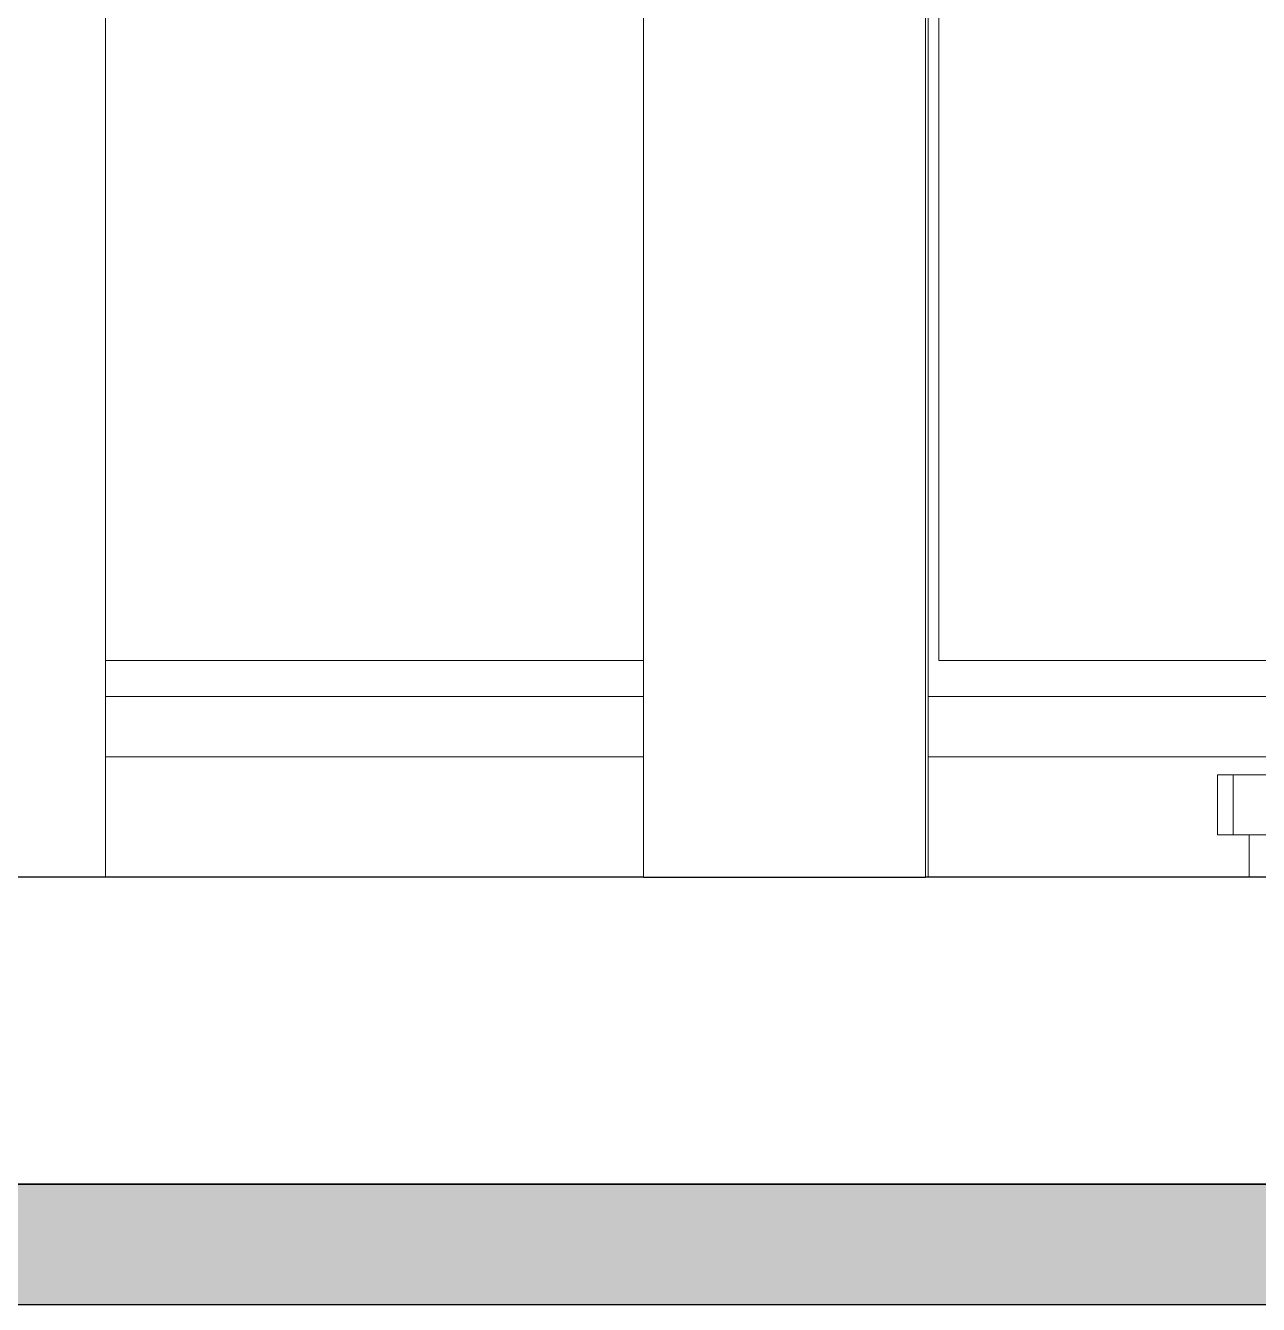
# Model space of a CAD drawing. Header units: metres. Extents: x 294 to 1101, y -498 to -355.
# Drawn here: x 620.889 to 622.938, y -488.368 to -486.243 of the extents above; entities that cross this region are included whole.
import ezdxf

# ---------------------------------------------------------------- set-up
doc = ezdxf.new("R2010")
doc.units = ezdxf.units.M
doc.layers.add('19-JARDINERIA', color=80, linetype='Continuous', lineweight=0)
doc.layers.add('wall', color=7, linetype='Continuous', lineweight=25)
doc.layers.add('SectionCutEdges', color=7, linetype='Continuous')

msp = doc.modelspace()

# ---------------------------------------------------------------- hatches: boundary and pattern name
at = {"layer": 'wall'}
h = msp.add_hatch(color=256, dxfattribs=at)
h.dxf.hatch_style = 1
h.paths.add_polyline_path([(634.8314, -488.1676), (633.846, -488.1676), (632.546, -488.1676), (631.346, -488.1676), (631.146, -488.1676), (626.9196, -488.1676), (620.6892, -488.1676), (616.2644, -488.1676), (615.0644, -488.1676), (613.9771, -488.1676), (613.7644, -488.1676), (611.8544, -488.1676), (611.8544, -488.3676), (634.8314, -488.3676)])

# ---------------------------------------------------------------- linework, layer by layer
for p, q in [((621.5209, -487.6576), (621.0221, -487.6576)), ((621.1445, -487.6576), (621.0221, -487.6576)), ((621.3164, -487.6576), (621.1445, -487.6576)), ((621.193, -487.6576), (621.1893, -487.6576)), ((621.1914, -487.6576), (621.1903, -487.6576)), ((621.2514, -487.6576), (621.1914, -487.6576)), ((621.2071, -487.6576), (621.193, -487.6576)), ((621.2124, -487.6576), (621.2071, -487.6576)), ((621.2124, -487.6576), (621.2116, -487.6576)), ((621.2719, -487.6576), (621.2124, -487.6576)), ((621.2313, -487.6576), (621.2124, -487.6576)), ((621.2655, -487.6576), (621.2313, -487.6576)), ((621.2363, -487.6576), (621.2358, -487.6576)), ((621.2952, -487.6576), (621.2363, -487.6576)), ((621.253, -487.6576), (621.2493, -487.6576)), ((621.2813, -487.6576), (621.2514, -487.6576)), ((621.2666, -487.6576), (621.253, -487.6576)), ((621.2999, -487.6576), (621.2655, -487.6576)), ((621.2719, -487.6576), (621.2666, -487.6576)), ((621.3016, -487.6576), (621.2719, -487.6576)), ((621.2903, -487.6576), (621.2719, -487.6576)), ((621.2829, -487.6576), (621.2793, -487.6576)), ((621.7989, -487.6576), (621.2813, -487.6576)), ((621.2964, -487.6576), (621.2829, -487.6576)), ((621.3238, -487.6576), (621.2903, -487.6576)), ((621.3247, -487.6576), (621.2952, -487.6576)), ((621.3016, -487.6576), (621.2964, -487.6576)), ((621.2999, -487.6576), (621.2991, -487.6576)), ((621.3574, -487.6576), (621.2999, -487.6576)), ((621.3098, -487.6576), (621.2999, -487.6576)), ((621.8151, -487.6576), (621.3016, -487.6576)), ((621.3198, -487.6576), (621.3016, -487.6576)), ((621.3638, -487.6576), (621.3098, -487.6576)), ((621.4302, -487.6576), (621.3164, -487.6576)), ((621.3529, -487.6576), (621.3198, -487.6576)), ((621.3574, -487.6576), (621.3238, -487.6576)), ((621.8334, -487.6576), (621.3247, -487.6576)), ((621.3481, -487.6576), (621.3469, -487.6576)), ((621.4045, -487.6576), (621.3481, -487.6576)), ((621.3861, -487.6576), (621.3529, -487.6576)), ((621.3861, -487.6576), (621.3574, -487.6576)), ((621.367, -487.6576), (621.3574, -487.6576)), ((621.4273, -487.6576), (621.3638, -487.6576)), ((621.4198, -487.6576), (621.367, -487.6576)), ((621.8822, -487.6576), (621.3861, -487.6576)), ((621.3956, -487.6576), (621.3861, -487.6576)), ((621.4478, -487.6576), (621.3956, -487.6576)), ((621.4327, -487.6576), (621.4045, -487.6576)), ((621.4154, -487.6576), (621.4153, -487.6576)), ((621.4157, -487.6576), (621.4154, -487.6576)), ((621.4162, -487.6576), (621.4157, -487.6576)), ((621.417, -487.6576), (621.4162, -487.6576)), ((621.4179, -487.6576), (621.417, -487.6576)), ((621.419, -487.6576), (621.4179, -487.6576)), ((621.4203, -487.6576), (621.419, -487.6576)), ((621.4819, -487.6576), (621.4198, -487.6576)), ((621.4218, -487.6576), (621.4203, -487.6576)), ((621.4235, -487.6576), (621.4218, -487.6576)), ((621.4254, -487.6576), (621.4235, -487.6576)), ((621.4274, -487.6576), (621.4254, -487.6576)), ((621.4516, -487.6576), (621.4273, -487.6576)), ((621.4296, -487.6576), (621.4274, -487.6576)), ((621.4302, -487.6576), (621.4291, -487.6576)), ((621.432, -487.6576), (621.4296, -487.6576)), ((621.4983, -487.6576), (621.4302, -487.6576)), ((621.9158, -487.6576), (621.4302, -487.6576)), ((621.4344, -487.6576), (621.432, -487.6576)), ((621.9158, -487.6576), (621.4327, -487.6576)), ((621.4371, -487.6576), (621.4344, -487.6576)), ((621.4398, -487.6576), (621.4371, -487.6576)), ((621.4427, -487.6576), (621.4398, -487.6576)), ((621.4456, -487.6576), (621.4427, -487.6576)), ((621.4487, -487.6576), (621.4456, -487.6576)), ((621.5091, -487.6576), (621.4478, -487.6576)), ((621.4518, -487.6576), (621.4487, -487.6576)), ((621.4516, -487.6576), (621.4506, -487.6576)), ((621.5056, -487.6576), (621.4516, -487.6576)), ((621.5002, -487.6576), (621.4516, -487.6576)), ((621.455, -487.6576), (621.4518, -487.6576)), ((621.4582, -487.6576), (621.455, -487.6576)), ((621.4615, -487.6576), (621.4582, -487.6576)), ((621.4648, -487.6576), (621.4615, -487.6576)), ((621.4681, -487.6576), (621.4648, -487.6576)), ((621.5056, -487.6576), (621.4819, -487.6576)), ((621.6893, -487.6576), (621.4983, -487.6576)), ((621.5821, -487.6576), (621.5002, -487.6576)), ((621.5326, -487.6576), (621.5056, -487.6576)), ((621.5531, -487.6576), (621.5056, -487.6576)), ((621.5326, -487.6576), (621.5091, -487.6576)), ((621.5733, -487.6576), (621.5209, -487.6576)), ((621.9158, -487.6576), (621.5326, -487.6576)), ((621.5795, -487.6576), (621.5326, -487.6576)), ((621.6331, -487.6576), (621.5531, -487.6576)), ((621.5995, -487.6576), (621.5733, -487.6576)), ((621.6586, -487.6576), (621.5795, -487.6576)), ((621.6627, -487.6576), (621.5821, -487.6576)), ((621.9158, -487.6576), (621.5995, -487.6576)), ((621.7118, -487.6576), (621.6331, -487.6576)), ((621.7364, -487.6576), (621.6586, -487.6576)), ((621.6627, -487.6576), (621.6623, -487.6576)), ((621.7118, -487.6576), (621.6627, -487.6576)), ((621.6728, -487.6576), (621.6627, -487.6576)), ((621.7718, -487.6576), (621.6728, -487.6576)), ((621.8888, -487.6576), (621.6893, -487.6576)), ((621.7364, -487.6576), (621.7118, -487.6576)), ((621.7217, -487.6576), (621.7118, -487.6576)), ((621.8184, -487.6576), (621.7217, -487.6576)), ((621.9158, -487.6576), (621.7364, -487.6576)), ((621.7461, -487.6576), (621.7364, -487.6576)), ((621.8417, -487.6576), (621.7461, -487.6576)), ((621.8787, -487.6576), (621.7718, -487.6576)), ((621.7924, -487.6576), (621.7922, -487.6576)), ((621.7924, -487.6576), (621.7922, -487.6576)), ((621.7928, -487.6576), (621.7924, -487.6576)), ((621.7928, -487.6576), (621.7924, -487.6576)), ((621.7934, -487.6576), (621.7928, -487.6576)), ((621.7934, -487.6576), (621.7928, -487.6576)), ((621.7942, -487.6576), (621.7934, -487.6576)), ((621.7942, -487.6576), (621.7934, -487.6576)), ((621.7953, -487.6576), (621.7942, -487.6576)), ((621.7953, -487.6576), (621.7942, -487.6576)), ((621.7965, -487.6576), (621.7953, -487.6576)), ((621.7965, -487.6576), (621.7953, -487.6576)), ((621.7979, -487.6576), (621.7965, -487.6576)), ((621.7979, -487.6576), (621.7965, -487.6576)), ((621.8002, -487.6576), (621.7973, -487.6576)), ((621.7995, -487.6576), (621.7979, -487.6576)), ((621.7995, -487.6576), (621.7979, -487.6576)), ((621.9158, -487.6576), (621.7989, -487.6576)), ((621.8013, -487.6576), (621.7995, -487.6576)), ((621.8013, -487.6576), (621.7995, -487.6576)), ((621.8109, -487.6576), (621.8002, -487.6576)), ((621.8032, -487.6576), (621.8013, -487.6576)), ((621.8032, -487.6576), (621.8013, -487.6576)), ((621.8053, -487.6576), (621.8032, -487.6576)), ((621.8053, -487.6576), (621.8032, -487.6576)), ((621.8076, -487.6576), (621.8053, -487.6576)), ((621.8076, -487.6576), (621.8053, -487.6576)), ((621.8138, -487.6576), (621.8076, -487.6576)), ((621.8138, -487.6576), (621.8076, -487.6576)), ((621.8151, -487.6576), (621.8109, -487.6576)), ((621.9158, -487.6576), (621.8151, -487.6576)), ((621.8295, -487.6576), (621.8151, -487.6576)), ((621.9158, -487.6576), (621.8184, -487.6576)), ((621.8558, -487.6576), (621.8295, -487.6576)), ((621.9158, -487.6576), (621.8334, -487.6576)), ((621.9158, -487.6576), (621.8417, -487.6576)), ((621.8822, -487.6576), (621.8558, -487.6576)), ((621.9158, -487.6576), (621.8787, -487.6576)), ((621.8898, -487.6576), (621.8822, -487.6576)), ((621.9158, -487.6576), (621.8822, -487.6576)), ((621.9158, -487.6576), (621.8888, -487.6576)), ((621.9158, -487.6576), (621.8898, -487.6576)), ((622.4324, -487.6576), (622.3889, -487.6576)), ((622.4324, -487.6576), (622.3889, -487.6576)), ((622.5237, -487.6576), (622.3889, -487.6576)), ((622.4295, -487.6576), (622.3889, -487.6576)), ((622.4131, -487.6576), (622.3889, -487.6576)), ((622.5296, -487.6576), (622.3889, -487.6576)), ((622.547, -487.6576), (622.3889, -487.6576)), ((622.4193, -487.6576), (622.3889, -487.6576)), ((622.6606, -487.6576), (622.3889, -487.6576)), ((622.8025, -487.6576), (622.3889, -487.6576)), ((622.4144, -487.6576), (622.3889, -487.6576)), ((623.3356, -487.6576), (622.3889, -487.6576)), ((622.4666, -487.6576), (622.3889, -487.6576)), ((622.4322, -487.6576), (622.3889, -487.6576)), ((622.4922, -487.6576), (622.3889, -487.6576)), ((622.5898, -487.6576), (622.3889, -487.6576)), ((622.4085, -487.6576), (622.3889, -487.6576)), ((622.5845, -487.6576), (622.3889, -487.6576)), ((622.4102, -487.6576), (622.4072, -487.6576)), ((622.4384, -487.6576), (622.4085, -487.6576)), ((622.4188, -487.6576), (622.4102, -487.6576)), ((622.5531, -487.6576), (622.4131, -487.6576)), ((622.5077, -487.6576), (622.4144, -487.6576)), ((622.4193, -487.6576), (622.4188, -487.6576)), ((622.4494, -487.6576), (622.4193, -487.6576)), ((622.4331, -487.6576), (622.4193, -487.6576)), ((622.5678, -487.6576), (622.4295, -487.6576)), ((622.4619, -487.6576), (622.4322, -487.6576)), ((622.4529, -487.6576), (622.4331, -487.6576)), ((622.4415, -487.6576), (622.4373, -487.6576)), ((622.4978, -487.6576), (622.4384, -487.6576)), ((622.4494, -487.6576), (622.4415, -487.6576)), ((622.5084, -487.6576), (622.4494, -487.6576)), ((622.4514, -487.6576), (622.4494, -487.6576)), ((622.4671, -487.6576), (622.4514, -487.6576)), ((622.4666, -487.6576), (622.4529, -487.6576)), ((622.5205, -487.6576), (622.4619, -487.6576)), ((622.4952, -487.6576), (622.4666, -487.6576)), ((622.4783, -487.6576), (622.4666, -487.6576)), ((622.4886, -487.6576), (622.4671, -487.6576)), ((622.509, -487.6576), (622.4783, -487.6576)), ((622.4952, -487.6576), (622.4886, -487.6576)), ((622.5204, -487.6576), (622.4922, -487.6576)), ((622.714, -487.6576), (622.4946, -487.6576)), ((622.714, -487.6576), (622.4946, -487.6576)), ((622.5522, -487.6576), (622.4952, -487.6576)), ((622.5156, -487.6576), (622.4952, -487.6576)), ((622.4979, -487.6576), (622.4973, -487.6576)), ((622.4979, -487.6576), (622.4978, -487.6576)), ((622.4978, -487.6576), (622.4978, -487.6576)), ((622.498, -487.6576), (622.4979, -487.6576)), ((622.4988, -487.6576), (622.4979, -487.6576)), ((622.4988, -487.6576), (622.498, -487.6576)), ((622.5017, -487.6576), (622.4988, -487.6576)), ((622.4991, -487.6576), (622.4988, -487.6576)), ((622.5017, -487.6576), (622.4991, -487.6576)), ((622.5036, -487.6576), (622.5017, -487.6576)), ((622.5051, -487.6576), (622.5017, -487.6576)), ((622.5051, -487.6576), (622.5036, -487.6576)), ((622.5108, -487.6576), (622.5051, -487.6576)), ((622.5061, -487.6576), (622.5051, -487.6576)), ((622.5108, -487.6576), (622.5061, -487.6576)), ((622.5847, -487.6576), (622.5077, -487.6576)), ((622.5451, -487.6576), (622.509, -487.6576)), ((622.5145, -487.6576), (622.5108, -487.6576)), ((622.5166, -487.6576), (622.5108, -487.6576)), ((622.5166, -487.6576), (622.5145, -487.6576)), ((622.5481, -487.6576), (622.5156, -487.6576)), ((622.525, -487.6576), (622.5166, -487.6576)), ((622.5182, -487.6576), (622.5166, -487.6576)), ((622.525, -487.6576), (622.5182, -487.6576)), ((622.5761, -487.6576), (622.5204, -487.6576)), ((622.6721, -487.6576), (622.5237, -487.6576)), ((622.5307, -487.6576), (622.525, -487.6576)), ((622.5333, -487.6576), (622.525, -487.6576)), ((622.7545, -487.6576), (622.5296, -487.6576)), ((622.5333, -487.6576), (622.5307, -487.6576)), ((622.5444, -487.6576), (622.5333, -487.6576)), ((622.5354, -487.6576), (622.5333, -487.6576)), ((622.5444, -487.6576), (622.5354, -487.6576)), ((622.5522, -487.6576), (622.5444, -487.6576)), ((622.555, -487.6576), (622.5444, -487.6576)), ((622.547, -487.6576), (622.5451, -487.6576)), ((622.5745, -487.6576), (622.547, -487.6576)), ((622.5862, -487.6576), (622.547, -487.6576)), ((622.5745, -487.6576), (622.5481, -487.6576)), ((622.555, -487.6576), (622.5522, -487.6576)), ((622.6981, -487.6576), (622.5531, -487.6576)), ((622.5689, -487.6576), (622.555, -487.6576)), ((622.5575, -487.6576), (622.555, -487.6576)), ((622.5689, -487.6576), (622.5575, -487.6576)), ((622.7111, -487.6576), (622.5678, -487.6576)), ((622.5787, -487.6576), (622.5689, -487.6576)), ((622.5818, -487.6576), (622.5689, -487.6576)), ((622.6279, -487.6576), (622.5745, -487.6576)), ((622.5861, -487.6576), (622.5745, -487.6576)), ((622.5818, -487.6576), (622.5787, -487.6576)), ((622.5789, -487.6576), (622.5788, -487.6576)), ((622.579, -487.6576), (622.5789, -487.6576)), ((622.5793, -487.6576), (622.579, -487.6576)), ((622.5797, -487.6576), (622.5793, -487.6576)), ((622.5803, -487.6576), (622.5797, -487.6576)), ((622.5809, -487.6576), (622.5803, -487.6576)), ((622.5816, -487.6576), (622.5809, -487.6576)), ((622.5825, -487.6576), (622.5816, -487.6576)), ((622.5983, -487.6576), (622.5818, -487.6576)), ((622.5845, -487.6576), (622.5818, -487.6576)), ((622.5834, -487.6576), (622.5825, -487.6576)), ((622.5845, -487.6576), (622.5834, -487.6576)), ((622.5856, -487.6576), (622.5845, -487.6576)), ((622.6107, -487.6576), (622.5845, -487.6576)), ((622.5983, -487.6576), (622.5845, -487.6576)), ((622.6061, -487.6576), (622.5847, -487.6576)), ((622.5868, -487.6576), (622.5856, -487.6576)), ((622.6292, -487.6576), (622.5861, -487.6576)), ((622.6323, -487.6576), (622.5862, -487.6576)), ((622.5881, -487.6576), (622.5868, -487.6576)), ((622.5895, -487.6576), (622.5881, -487.6576)), ((622.5898, -487.6576), (622.5895, -487.6576)), ((622.591, -487.6576), (622.5898, -487.6576)), ((622.6061, -487.6576), (622.5898, -487.6576)), ((622.5925, -487.6576), (622.591, -487.6576)), ((622.5941, -487.6576), (622.5925, -487.6576)), ((622.5957, -487.6576), (622.5941, -487.6576)), ((622.5974, -487.6576), (622.5957, -487.6576)), ((622.5991, -487.6576), (622.5974, -487.6576)), ((622.6103, -487.6576), (622.5983, -487.6576)), ((622.6134, -487.6576), (622.5983, -487.6576)), ((622.6008, -487.6576), (622.5991, -487.6576)), ((622.6026, -487.6576), (622.6008, -487.6576)), ((622.6043, -487.6576), (622.6026, -487.6576)), ((622.6061, -487.6576), (622.6043, -487.6576)), ((622.6079, -487.6576), (622.6061, -487.6576)), ((622.6224, -487.6576), (622.6061, -487.6576)), ((622.6097, -487.6576), (622.6079, -487.6576)), ((622.6115, -487.6576), (622.6097, -487.6576)), ((622.6134, -487.6576), (622.6103, -487.6576)), ((622.6631, -487.6576), (622.6107, -487.6576)), ((622.6132, -487.6576), (622.6115, -487.6576)), ((622.6149, -487.6576), (622.6132, -487.6576)), ((622.6327, -487.6576), (622.6134, -487.6576)), ((622.6163, -487.6576), (622.6134, -487.6576)), ((622.6166, -487.6576), (622.6149, -487.6576)), ((622.6327, -487.6576), (622.6163, -487.6576)), ((622.6182, -487.6576), (622.6166, -487.6576)), ((622.6198, -487.6576), (622.6182, -487.6576)), ((622.6213, -487.6576), (622.6198, -487.6576)), ((622.6228, -487.6576), (622.6213, -487.6576)), ((622.9225, -487.6576), (622.6224, -487.6576)), ((622.6241, -487.6576), (622.6228, -487.6576)), ((622.6255, -487.6576), (622.6241, -487.6576)), ((622.6267, -487.6576), (622.6255, -487.6576)), ((622.6278, -487.6576), (622.6267, -487.6576)), ((622.6288, -487.6576), (622.6278, -487.6576)), ((622.6298, -487.6576), (622.6288, -487.6576)), ((622.6773, -487.6576), (622.6292, -487.6576)), ((622.6306, -487.6576), (622.6298, -487.6576)), ((622.6314, -487.6576), (622.6306, -487.6576)), ((622.632, -487.6576), (622.6314, -487.6576)), ((622.6325, -487.6576), (622.632, -487.6576)), ((622.6606, -487.6576), (622.6323, -487.6576)), ((622.6329, -487.6576), (622.6325, -487.6576)), ((622.6468, -487.6576), (622.6327, -487.6576)), ((622.6499, -487.6576), (622.6327, -487.6576)), ((622.6332, -487.6576), (622.6329, -487.6576)), ((622.6334, -487.6576), (622.6332, -487.6576)), ((622.6335, -487.6576), (622.6334, -487.6576)), ((622.6499, -487.6576), (622.6468, -487.6576)), ((622.6719, -487.6576), (622.6499, -487.6576)), ((622.6527, -487.6576), (622.6499, -487.6576)), ((622.6719, -487.6576), (622.6527, -487.6576)), ((622.6849, -487.6576), (622.6606, -487.6576)), ((622.6832, -487.6576), (622.6606, -487.6576)), ((622.668, -487.6576), (622.6676, -487.6576)), ((622.668, -487.6576), (622.6676, -487.6576)), ((622.6688, -487.6576), (622.668, -487.6576)), ((622.6688, -487.6576), (622.668, -487.6576)), ((622.67, -487.6576), (622.6688, -487.6576)), ((622.67, -487.6576), (622.6688, -487.6576)), ((622.6717, -487.6576), (622.67, -487.6576)), ((622.6717, -487.6576), (622.67, -487.6576)), ((622.6736, -487.6576), (622.6717, -487.6576)), ((622.6736, -487.6576), (622.6717, -487.6576)), ((622.688, -487.6576), (622.6719, -487.6576)), ((622.6909, -487.6576), (622.6719, -487.6576)), ((622.8253, -487.6576), (622.6721, -487.6576)), ((622.676, -487.6576), (622.6736, -487.6576)), ((622.676, -487.6576), (622.6736, -487.6576)), ((622.6788, -487.6576), (622.676, -487.6576)), ((622.6788, -487.6576), (622.676, -487.6576)), ((622.6849, -487.6576), (622.6773, -487.6576)), ((622.9225, -487.6576), (622.6782, -487.6576)), ((622.6818, -487.6576), (622.6788, -487.6576)), ((622.6818, -487.6576), (622.6788, -487.6576)), ((622.6853, -487.6576), (622.6818, -487.6576)), ((622.6853, -487.6576), (622.6818, -487.6576)), ((622.7386, -487.6576), (622.6832, -487.6576)), ((622.7338, -487.6576), (622.6849, -487.6576)), ((622.7302, -487.6576), (622.6849, -487.6576)), ((622.689, -487.6576), (622.6853, -487.6576)), ((622.689, -487.6576), (622.6853, -487.6576)), ((622.6909, -487.6576), (622.688, -487.6576)), ((622.6931, -487.6576), (622.689, -487.6576)), ((622.6931, -487.6576), (622.689, -487.6576)), ((622.7157, -487.6576), (622.6909, -487.6576)), ((622.6937, -487.6576), (622.6909, -487.6576)), ((622.7124, -487.6576), (622.6931, -487.6576)), ((622.7124, -487.6576), (622.6931, -487.6576)), ((622.7157, -487.6576), (622.6937, -487.6576)), ((622.8477, -487.6576), (622.6981, -487.6576)), ((622.859, -487.6576), (622.7111, -487.6576)), ((622.7119, -487.6576), (622.7116, -487.6576)), ((622.7116, -487.6576), (622.7116, -487.6576)), ((622.7119, -487.6576), (622.7116, -487.6576)), ((622.7116, -487.6576), (622.7116, -487.6576)), ((622.7123, -487.6576), (622.7119, -487.6576)), ((622.7123, -487.6576), (622.7119, -487.6576)), ((622.7129, -487.6576), (622.7123, -487.6576)), ((622.7129, -487.6576), (622.7123, -487.6576)), ((622.7137, -487.6576), (622.7129, -487.6576)), ((622.7137, -487.6576), (622.7129, -487.6576)), ((622.7146, -487.6576), (622.7137, -487.6576)), ((622.7146, -487.6576), (622.7137, -487.6576)), ((622.7148, -487.6576), (622.714, -487.6576)), ((622.7148, -487.6576), (622.714, -487.6576)), ((622.7157, -487.6576), (622.7146, -487.6576)), ((622.7157, -487.6576), (622.7146, -487.6576)), ((622.7155, -487.6576), (622.7148, -487.6576)), ((622.7155, -487.6576), (622.7148, -487.6576)), ((622.7162, -487.6576), (622.7155, -487.6576)), ((622.7162, -487.6576), (622.7155, -487.6576)), ((622.717, -487.6576), (622.7157, -487.6576)), ((622.717, -487.6576), (622.7157, -487.6576)), ((622.7338, -487.6576), (622.7157, -487.6576)), ((622.7365, -487.6576), (622.7157, -487.6576)), ((622.7168, -487.6576), (622.7162, -487.6576)), ((622.7168, -487.6576), (622.7162, -487.6576)), ((622.7173, -487.6576), (622.7168, -487.6576)), ((622.7173, -487.6576), (622.7168, -487.6576)), ((622.7178, -487.6576), (622.7173, -487.6576)), ((622.7178, -487.6576), (622.7173, -487.6576)), ((622.7182, -487.6576), (622.7178, -487.6576)), ((622.7182, -487.6576), (622.7178, -487.6576)), ((622.7186, -487.6576), (622.7182, -487.6576)), ((622.7186, -487.6576), (622.7182, -487.6576)), ((622.7188, -487.6576), (622.7186, -487.6576)), ((622.7188, -487.6576), (622.7186, -487.6576)), ((622.719, -487.6576), (622.7188, -487.6576)), ((622.719, -487.6576), (622.7188, -487.6576)), ((622.7191, -487.6576), (622.719, -487.6576)), ((622.7191, -487.6576), (622.719, -487.6576)), ((622.7192, -487.6576), (622.7191, -487.6576)), ((622.7192, -487.6576), (622.7191, -487.6576)), ((622.731, -487.6576), (622.7242, -487.6576)), ((622.731, -487.6576), (622.7242, -487.6576)), ((622.7877, -487.6576), (622.7302, -487.6576)), ((622.7318, -487.6576), (622.731, -487.6576)), ((622.7318, -487.6576), (622.731, -487.6576)), ((622.7325, -487.6576), (622.7318, -487.6576)), ((622.7325, -487.6576), (622.7318, -487.6576)), ((622.7332, -487.6576), (622.7325, -487.6576)), ((622.7332, -487.6576), (622.7325, -487.6576)), ((622.7338, -487.6576), (622.7332, -487.6576)), ((622.7338, -487.6576), (622.7332, -487.6576)), ((622.7343, -487.6576), (622.7338, -487.6576)), ((622.7343, -487.6576), (622.7338, -487.6576)), ((622.7365, -487.6576), (622.7338, -487.6576)), ((622.7348, -487.6576), (622.7343, -487.6576)), ((622.7348, -487.6576), (622.7343, -487.6576)), ((622.7352, -487.6576), (622.7348, -487.6576)), ((622.7352, -487.6576), (622.7348, -487.6576)), ((622.7355, -487.6576), (622.7352, -487.6576)), ((622.7355, -487.6576), (622.7352, -487.6576)), ((622.7358, -487.6576), (622.7355, -487.6576)), ((622.7358, -487.6576), (622.7355, -487.6576)), ((622.736, -487.6576), (622.7358, -487.6576)), ((622.736, -487.6576), (622.7358, -487.6576)), ((622.7361, -487.6576), (622.736, -487.6576)), ((622.7361, -487.6576), (622.736, -487.6576)), ((622.7362, -487.6576), (622.7361, -487.6576)), ((622.7362, -487.6576), (622.7361, -487.6576)), ((622.7641, -487.6576), (622.7365, -487.6576)), ((622.739, -487.6576), (622.7365, -487.6576)), ((622.7984, -487.6576), (622.7386, -487.6576)), ((622.7641, -487.6576), (622.739, -487.6576)), ((622.9837, -487.6576), (622.7545, -487.6576)), ((622.7839, -487.6576), (622.7641, -487.6576)), ((622.7863, -487.6576), (622.7641, -487.6576)), ((622.7863, -487.6576), (622.7839, -487.6576)), ((622.817, -487.6576), (622.7863, -487.6576)), ((622.7885, -487.6576), (622.7863, -487.6576)), ((622.8244, -487.6576), (622.7877, -487.6576)), ((622.817, -487.6576), (622.7885, -487.6576)), ((622.8025, -487.6576), (622.7984, -487.6576)), ((622.8244, -487.6576), (622.8025, -487.6576)), ((622.8623, -487.6576), (622.8025, -487.6576)), ((622.8383, -487.6576), (622.817, -487.6576)), ((622.8402, -487.6576), (622.817, -487.6576)), ((622.867, -487.6576), (622.8244, -487.6576)), ((622.8496, -487.6576), (622.8244, -487.6576)), ((622.9225, -487.6576), (622.8253, -487.6576)), ((622.8402, -487.6576), (622.8383, -487.6576)), ((622.8748, -487.6576), (622.8402, -487.6576)), ((622.842, -487.6576), (622.8402, -487.6576)), ((622.8748, -487.6576), (622.842, -487.6576)), ((622.9225, -487.6576), (622.8477, -487.6576)), ((622.9156, -487.6576), (622.8496, -487.6576)), ((622.9225, -487.6576), (622.859, -487.6576)), ((622.9225, -487.6576), (622.8623, -487.6576)), ((622.8966, -487.6576), (622.8748, -487.6576)), ((622.8979, -487.6576), (622.8748, -487.6576)), ((622.8979, -487.6576), (622.8966, -487.6576)), ((622.9225, -487.6576), (622.8979, -487.6576)), ((622.8992, -487.6576), (622.8979, -487.6576)), ((622.9225, -487.6576), (622.8992, -487.6576)), ((622.9225, -487.6576), (622.9156, -487.6576)), ((620.3913, -488.1676), (621.0221, -488.1676)), ((620.6892, -488.1676), (626.9196, -488.1676)), ((620.7732, -488.1676), (620.8936, -488.1676)), ((620.7892, -488.1676), (626.8196, -488.1676)), ((620.7892, -488.1676), (620.8892, -488.1676)), ((620.8892, -488.1676), (626.7196, -488.1676)), ((620.8936, -488.1676), (621.0221, -488.1676)), ((621.0221, -488.1676), (621.1686, -488.1676)), ((621.1686, -488.1676), (621.3234, -488.1676)), ((621.1893, -488.1676), (621.1914, -488.1676)), ((621.1914, -488.1676), (621.1957, -488.1676)), ((621.1957, -488.1676), (621.2124, -488.1676)), ((621.2124, -488.1676), (621.2363, -488.1676)), ((621.2363, -488.1676), (621.2393, -488.1676)), ((621.2393, -488.1676), (621.2762, -488.1676)), ((621.2493, -488.1676), (621.2514, -488.1676)), ((621.2514, -488.1676), (621.2556, -488.1676)), ((621.2556, -488.1676), (621.2719, -488.1676)), ((621.2719, -488.1676), (621.2952, -488.1676)), ((621.2762, -488.1676), (621.323, -488.1676)), ((621.2793, -488.1676), (621.2813, -488.1676)), ((621.2813, -488.1676), (621.2855, -488.1676)), ((621.2855, -488.1676), (621.3016, -488.1676)), ((621.2952, -488.1676), (621.2981, -488.1676)), ((621.2981, -488.1676), (621.3342, -488.1676)), ((621.3016, -488.1676), (621.3247, -488.1676)), ((621.323, -488.1676), (621.3481, -488.1676)), ((621.3234, -488.1676), (621.43, -488.1676)), ((621.3247, -488.1676), (621.3276, -488.1676)), ((621.3276, -488.1676), (621.3632, -488.1676)), ((621.3342, -488.1676), (621.3799, -488.1676)), ((621.3396, -488.1676), (621.5596, -488.1676)), ((621.3396, -488.1676), (621.5596, -488.1676)), ((621.3396, -488.1676), (622.0436, -488.1676)), ((621.3396, -488.1676), (622.0436, -488.1676)), ((621.3481, -488.1676), (621.3795, -488.1676)), ((621.3632, -488.1676), (621.4084, -488.1676)), ((621.3795, -488.1676), (621.4456, -488.1676)), ((621.3799, -488.1676), (621.4045, -488.1676)), ((621.4045, -488.1676), (621.4352, -488.1676)), ((621.4084, -488.1676), (621.4327, -488.1676)), ((621.4153, -488.1676), (621.4154, -488.1676)), ((621.4154, -488.1676), (621.4157, -488.1676)), ((621.4157, -488.1676), (621.4162, -488.1676)), ((621.4162, -488.1676), (621.417, -488.1676)), ((621.417, -488.1676), (621.4179, -488.1676)), ((621.4179, -488.1676), (621.419, -488.1676)), ((621.419, -488.1676), (621.4203, -488.1676)), ((621.4203, -488.1676), (621.4218, -488.1676)), ((621.4218, -488.1676), (621.4235, -488.1676)), ((621.4235, -488.1676), (621.4254, -488.1676)), ((621.4254, -488.1676), (621.4274, -488.1676)), ((621.4274, -488.1676), (621.4296, -488.1676)), ((621.4291, -488.1676), (621.43, -488.1676)), ((621.4296, -488.1676), (621.432, -488.1676)), ((621.43, -488.1676), (623.2844, -488.1676)), ((621.43, -488.1676), (621.4862, -488.1676)), ((621.432, -488.1676), (621.4344, -488.1676)), ((621.4327, -488.1676), (621.463, -488.1676)), ((621.4344, -488.1676), (621.4371, -488.1676)), ((621.4352, -488.1676), (621.4997, -488.1676)), ((621.4371, -488.1676), (621.4398, -488.1676)), ((621.4398, -488.1676), (621.4427, -488.1676)), ((621.4427, -488.1676), (621.4456, -488.1676)), ((621.4456, -488.1676), (621.4487, -488.1676)), ((621.4456, -488.1676), (621.5209, -488.1676)), ((621.4487, -488.1676), (621.4518, -488.1676)), ((621.4518, -488.1676), (621.455, -488.1676)), ((621.455, -488.1676), (621.4582, -488.1676)), ((621.4582, -488.1676), (621.4615, -488.1676)), ((621.4615, -488.1676), (621.4648, -488.1676)), ((621.463, -488.1676), (621.5268, -488.1676)), ((621.4648, -488.1676), (621.4681, -488.1676)), ((621.4681, -488.1676), (621.982, -488.1676)), ((621.4681, -488.1676), (621.982, -488.1676)), ((621.4862, -488.1676), (621.6564, -488.1676)), ((621.4997, -488.1676), (621.5733, -488.1676)), ((621.5268, -488.1676), (621.5995, -488.1676)), ((621.5596, -488.1676), (622.0436, -488.1676)), ((621.5596, -488.1676), (622.0436, -488.1676)), ((621.6564, -488.1676), (621.8335, -488.1676)), ((621.7603, -488.1676), (621.9159, -488.1676)), ((621.7603, -488.1676), (621.9968, -488.1676)), ((621.7603, -488.1676), (621.9159, -488.1676)), ((621.7603, -488.1676), (621.9968, -488.1676)), ((621.7914, -488.1676), (622.0279, -488.1676)), ((621.7914, -488.1676), (622.0279, -488.1676)), ((621.7922, -488.1676), (621.7924, -488.1676)), ((621.7922, -488.1676), (621.7924, -488.1676)), ((621.7924, -488.1676), (621.7928, -488.1676)), ((621.7924, -488.1676), (621.7928, -488.1676)), ((621.7928, -488.1676), (621.7934, -488.1676)), ((621.7928, -488.1676), (621.7934, -488.1676)), ((621.7934, -488.1676), (621.7942, -488.1676)), ((621.7934, -488.1676), (621.7942, -488.1676)), ((621.7942, -488.1676), (621.7953, -488.1676)), ((621.7942, -488.1676), (621.7953, -488.1676)), ((621.7953, -488.1676), (621.7965, -488.1676)), ((621.7953, -488.1676), (621.7965, -488.1676)), ((621.7965, -488.1676), (621.7979, -488.1676)), ((621.7965, -488.1676), (621.7979, -488.1676)), ((621.7973, -488.1676), (621.7989, -488.1676)), ((621.7979, -488.1676), (621.7995, -488.1676)), ((621.7979, -488.1676), (621.7995, -488.1676)), ((621.7989, -488.1676), (621.8022, -488.1676)), ((621.7995, -488.1676), (621.8013, -488.1676)), ((621.7995, -488.1676), (621.8013, -488.1676)), ((621.8013, -488.1676), (621.8032, -488.1676)), ((621.8013, -488.1676), (621.8032, -488.1676)), ((621.8022, -488.1676), (621.8151, -488.1676)), ((621.8032, -488.1676), (621.8053, -488.1676)), ((621.8032, -488.1676), (621.8053, -488.1676)), ((621.8053, -488.1676), (621.8076, -488.1676)), ((621.8053, -488.1676), (621.8076, -488.1676)), ((621.8076, -488.1676), (622.171, -488.1676)), ((621.8076, -488.1676), (622.171, -488.1676)), ((621.8151, -488.1676), (621.8334, -488.1676)), ((621.8334, -488.1676), (621.8357, -488.1676)), ((621.8335, -488.1676), (622.0169, -488.1676)), ((621.8357, -488.1676), (621.864, -488.1676)), ((621.8537, -488.1676), (622.0901, -488.1676)), ((621.8537, -488.1676), (622.0901, -488.1676)), ((621.864, -488.1676), (621.8999, -488.1676)), ((621.8723, -488.1676), (621.9532, -488.1676)), ((621.8723, -488.1676), (621.9532, -488.1676)), ((621.8999, -488.1676), (621.9192, -488.1676)), ((621.9158, -488.1676), (622.0169, -488.1676)), ((621.9168, -488.1676), (622.0309, -488.1676)), ((621.9192, -488.1676), (621.9433, -488.1676)), ((621.9433, -488.1676), (621.994, -488.1676)), ((621.9532, -488.1676), (622.2955, -488.1676)), ((621.9532, -488.1676), (622.2955, -488.1676)), ((621.9556, -488.1676), (621.9558, -488.1676)), ((621.9556, -488.1676), (621.9558, -488.1676)), ((621.9558, -488.1676), (621.9564, -488.1676)), ((621.9558, -488.1676), (621.9564, -488.1676)), ((621.9564, -488.1676), (621.9575, -488.1676)), ((621.9564, -488.1676), (621.9575, -488.1676)), ((621.9575, -488.1676), (621.9589, -488.1676)), ((621.9575, -488.1676), (621.9589, -488.1676)), ((621.9589, -488.1676), (621.9607, -488.1676)), ((621.9589, -488.1676), (621.9607, -488.1676)), ((621.9607, -488.1676), (621.9628, -488.1676)), ((621.9607, -488.1676), (621.9628, -488.1676)), ((621.9628, -488.1676), (621.9654, -488.1676)), ((621.9628, -488.1676), (621.9654, -488.1676)), ((621.9654, -488.1676), (621.9683, -488.1676)), ((621.9654, -488.1676), (621.9683, -488.1676)), ((621.9683, -488.1676), (621.9716, -488.1676)), ((621.9683, -488.1676), (621.9716, -488.1676)), ((621.9716, -488.1676), (621.9752, -488.1676)), ((621.9716, -488.1676), (621.9752, -488.1676)), ((621.9752, -488.1676), (621.9791, -488.1676)), ((621.9752, -488.1676), (621.9791, -488.1676)), ((621.9791, -488.1676), (621.9833, -488.1676)), ((621.9791, -488.1676), (621.9833, -488.1676)), ((621.982, -488.1676), (621.9831, -488.1676)), ((621.9831, -488.1676), (621.9842, -488.1676)), ((621.9833, -488.1676), (621.9878, -488.1676)), ((621.9833, -488.1676), (621.9878, -488.1676)), ((621.9842, -488.1676), (621.9853, -488.1676)), ((621.9843, -488.1676), (622.1835, -488.1676)), ((621.9843, -488.1676), (622.1835, -488.1676)), ((621.9853, -488.1676), (621.9864, -488.1676)), ((621.9864, -488.1676), (621.9875, -488.1676)), ((621.9875, -488.1676), (621.9885, -488.1676)), ((621.9878, -488.1676), (621.9925, -488.1676)), ((621.9878, -488.1676), (621.9925, -488.1676)), ((621.9885, -488.1676), (621.9895, -488.1676)), ((621.9895, -488.1676), (621.9905, -488.1676)), ((621.9905, -488.1676), (621.9915, -488.1676)), ((621.9915, -488.1676), (621.9924, -488.1676)), ((621.9924, -488.1676), (621.9933, -488.1676)), ((621.9925, -488.1676), (621.9975, -488.1676)), ((621.9925, -488.1676), (621.9975, -488.1676)), ((621.9933, -488.1676), (621.9941, -488.1676)), ((621.994, -488.1676), (622.0309, -488.1676)), ((621.9941, -488.1676), (621.9949, -488.1676)), ((621.9949, -488.1676), (621.9956, -488.1676)), ((621.9956, -488.1676), (621.9963, -488.1676)), ((621.9963, -488.1676), (621.9969, -488.1676)), ((621.9969, -488.1676), (621.9975, -488.1676)), ((621.9975, -488.1676), (622.0027, -488.1676)), ((621.9975, -488.1676), (621.998, -488.1676)), ((621.9975, -488.1676), (622.0027, -488.1676)), ((621.998, -488.1676), (621.9984, -488.1676)), ((621.9984, -488.1676), (621.9988, -488.1676)), ((621.9988, -488.1676), (621.9991, -488.1676)), ((621.9991, -488.1676), (621.9993, -488.1676)), ((621.9993, -488.1676), (621.9995, -488.1676)), ((621.9995, -488.1676), (621.9996, -488.1676)), ((621.9996, -488.1676), (621.9997, -488.1676)), ((621.9996, -488.1676), (621.9996, -488.1676)), ((621.9997, -488.1676), (622, -488.1676)), ((622, -488.1676), (622.0004, -488.1676)), ((622.0004, -488.1676), (622.0011, -488.1676)), ((622.0011, -488.1676), (622.0019, -488.1676)), ((622.0019, -488.1676), (622.0028, -488.1676)), ((622.0027, -488.1676), (622.008, -488.1676)), ((622.0027, -488.1676), (622.008, -488.1676)), ((622.0028, -488.1676), (622.004, -488.1676)), ((622.004, -488.1676), (622.0053, -488.1676)), ((622.0053, -488.1676), (622.0067, -488.1676)), ((622.0067, -488.1676), (622.0083, -488.1676)), ((622.008, -488.1676), (622.0136, -488.1676)), ((622.008, -488.1676), (622.0136, -488.1676)), ((622.0083, -488.1676), (622.0101, -488.1676)), ((622.0101, -488.1676), (622.012, -488.1676)), ((622.012, -488.1676), (622.014, -488.1676)), ((622.0136, -488.1676), (622.0193, -488.1676)), ((622.0136, -488.1676), (622.0193, -488.1676)), ((622.014, -488.1676), (622.0161, -488.1676)), ((622.0161, -488.1676), (622.0183, -488.1676)), ((622.0169, -488.1676), (622.2005, -488.1676)), ((622.0183, -488.1676), (622.0207, -488.1676)), ((622.0193, -488.1676), (622.025, -488.1676)), ((622.0193, -488.1676), (622.025, -488.1676)), ((622.0207, -488.1676), (622.0231, -488.1676)), ((622.0231, -488.1676), (622.0256, -488.1676)), ((622.025, -488.1676), (622.0309, -488.1676)), ((622.025, -488.1676), (622.0309, -488.1676)), ((622.0256, -488.1676), (622.0282, -488.1676)), ((622.0282, -488.1676), (622.0309, -488.1676)), ((622.0309, -488.1676), (622.0368, -488.1676)), ((622.0309, -488.1676), (622.032, -488.1676)), ((622.0309, -488.1676), (622.0368, -488.1676)), ((622.0309, -488.1676), (622.0518, -488.1676)), ((622.0309, -488.1676), (622.0345, -488.1676)), ((622.032, -488.1676), (622.033, -488.1676)), ((622.033, -488.1676), (622.034, -488.1676)), ((622.034, -488.1676), (622.035, -488.1676)), ((622.035, -488.1676), (622.036, -488.1676)), ((622.036, -488.1676), (622.0369, -488.1676)), ((622.0368, -488.1676), (622.0428, -488.1676)), ((622.0368, -488.1676), (622.0428, -488.1676)), ((622.0369, -488.1676), (622.0378, -488.1676)), ((622.0378, -488.1676), (622.0386, -488.1676)), ((622.0386, -488.1676), (622.0394, -488.1676)), ((622.0394, -488.1676), (622.0401, -488.1676)), ((622.0401, -488.1676), (622.0407, -488.1676)), ((622.0407, -488.1676), (622.0413, -488.1676)), ((622.0413, -488.1676), (622.0419, -488.1676)), ((622.0419, -488.1676), (622.0423, -488.1676)), ((622.0423, -488.1676), (622.0427, -488.1676)), ((622.0427, -488.1676), (622.0431, -488.1676)), ((622.0428, -488.1676), (622.0436, -488.1676)), ((622.0428, -488.1676), (622.0436, -488.1676)), ((622.0428, -488.1676), (622.0436, -488.1676)), ((622.0428, -488.1676), (622.0436, -488.1676)), ((622.0431, -488.1676), (622.0433, -488.1676)), ((622.0433, -488.1676), (622.0435, -488.1676)), ((622.0435, -488.1676), (622.0436, -488.1676)), ((622.0436, -488.1676), (622.0436, -488.1676)), ((622.0518, -488.1676), (622.1547, -488.1676)), ((622.1524, -488.1676), (622.1716, -488.1676)), ((622.1524, -488.1676), (622.1716, -488.1676)), ((622.1716, -488.1676), (622.176, -488.1676)), ((622.1716, -488.1676), (622.176, -488.1676)), ((622.176, -488.1676), (622.1806, -488.1676)), ((622.176, -488.1676), (622.1806, -488.1676)), ((622.1806, -488.1676), (622.1855, -488.1676)), ((622.1806, -488.1676), (622.1855, -488.1676)), ((622.1855, -488.1676), (622.1905, -488.1676)), ((622.1855, -488.1676), (622.1905, -488.1676)), ((622.1905, -488.1676), (622.1958, -488.1676)), ((622.1905, -488.1676), (622.1958, -488.1676)), ((622.1958, -488.1676), (622.2013, -488.1676)), ((622.1958, -488.1676), (622.2013, -488.1676)), ((622.1959, -488.1676), (622.2028, -488.1676)), ((622.1959, -488.1676), (622.2028, -488.1676)), ((622.2005, -488.1676), (622.3889, -488.1676)), ((622.2013, -488.1676), (622.2069, -488.1676)), ((622.2013, -488.1676), (622.2069, -488.1676)), ((622.2028, -488.1676), (622.2048, -488.1676)), ((622.2028, -488.1676), (622.2048, -488.1676)), ((622.2048, -488.1676), (622.2069, -488.1676)), ((622.2048, -488.1676), (622.2069, -488.1676)), ((622.2069, -488.1676), (622.2092, -488.1676)), ((622.2069, -488.1676), (622.2126, -488.1676)), ((622.2069, -488.1676), (622.2092, -488.1676)), ((622.2069, -488.1676), (622.2126, -488.1676)), ((622.2092, -488.1676), (622.2116, -488.1676)), ((622.2092, -488.1676), (622.2116, -488.1676)), ((622.2116, -488.1676), (622.214, -488.1676)), ((622.2116, -488.1676), (622.214, -488.1676)), ((622.2126, -488.1676), (622.2184, -488.1676)), ((622.2126, -488.1676), (622.2184, -488.1676)), ((622.214, -488.1676), (622.2165, -488.1676)), ((622.214, -488.1676), (622.2165, -488.1676)), ((622.2165, -488.1676), (622.2191, -488.1676)), ((622.2165, -488.1676), (622.2191, -488.1676)), ((622.2184, -488.1676), (622.2243, -488.1676)), ((622.2184, -488.1676), (622.2243, -488.1676)), ((622.2191, -488.1676), (622.2218, -488.1676)), ((622.2191, -488.1676), (622.2218, -488.1676)), ((622.2218, -488.1676), (622.2245, -488.1676)), ((622.2218, -488.1676), (622.2245, -488.1676)), ((622.2243, -488.1676), (622.2303, -488.1676)), ((622.2243, -488.1676), (622.2303, -488.1676)), ((622.2245, -488.1676), (622.2272, -488.1676)), ((622.2245, -488.1676), (622.2272, -488.1676)), ((622.2272, -488.1676), (622.23, -488.1676)), ((622.2272, -488.1676), (622.23, -488.1676)), ((622.23, -488.1676), (622.2328, -488.1676)), ((622.23, -488.1676), (622.2328, -488.1676)), ((622.2303, -488.1676), (622.2362, -488.1676)), ((622.2303, -488.1676), (622.2362, -488.1676)), ((622.2328, -488.1676), (622.2356, -488.1676)), ((622.2328, -488.1676), (622.2356, -488.1676)), ((622.2332, -488.1676), (622.3888, -488.1676)), ((622.2332, -488.1676), (622.3888, -488.1676)), ((622.2356, -488.1676), (622.2384, -488.1676)), ((622.2356, -488.1676), (622.2384, -488.1676)), ((622.2362, -488.1676), (622.2422, -488.1676)), ((622.2362, -488.1676), (622.2422, -488.1676)), ((622.2384, -488.1676), (622.2411, -488.1676)), ((622.2384, -488.1676), (622.2411, -488.1676)), ((622.2411, -488.1676), (622.2438, -488.1676)), ((622.2411, -488.1676), (622.2438, -488.1676)), ((622.2422, -488.1676), (622.248, -488.1676)), ((622.2422, -488.1676), (622.248, -488.1676)), ((622.2438, -488.1676), (622.2465, -488.1676)), ((622.2438, -488.1676), (622.2465, -488.1676)), ((622.2465, -488.1676), (622.2491, -488.1676)), ((622.2465, -488.1676), (622.2491, -488.1676)), ((622.248, -488.1676), (622.2539, -488.1676)), ((622.248, -488.1676), (622.2539, -488.1676)), ((622.2491, -488.1676), (622.2517, -488.1676)), ((622.2491, -488.1676), (622.2517, -488.1676)), ((622.2517, -488.1676), (622.2542, -488.1676)), ((622.2517, -488.1676), (622.2542, -488.1676)), ((622.2539, -488.1676), (622.2596, -488.1676)), ((622.2539, -488.1676), (622.2596, -488.1676)), ((622.2596, -488.1676), (622.2652, -488.1676)), ((622.2596, -488.1676), (622.2652, -488.1676)), ((622.2637, -488.1676), (622.2644, -488.1676)), ((622.2637, -488.1676), (622.2644, -488.1676)), ((622.2652, -488.1676), (622.2707, -488.1676)), ((622.2652, -488.1676), (622.2707, -488.1676)), ((622.2707, -488.1676), (622.2759, -488.1676)), ((622.2707, -488.1676), (622.2759, -488.1676)), ((622.2751, -488.1676), (622.4946, -488.1676)), ((622.2751, -488.1676), (622.4946, -488.1676)), ((622.2759, -488.1676), (622.281, -488.1676)), ((622.2759, -488.1676), (622.281, -488.1676)), ((622.281, -488.1676), (622.2859, -488.1676)), ((622.281, -488.1676), (622.2859, -488.1676)), ((622.2859, -488.1676), (622.2905, -488.1676)), ((622.2859, -488.1676), (622.2905, -488.1676)), ((622.2867, -488.1676), (622.293, -488.1676)), ((622.2867, -488.1676), (622.293, -488.1676)), ((622.2905, -488.1676), (622.2948, -488.1676)), ((622.2905, -488.1676), (622.2948, -488.1676)), ((622.293, -488.1676), (622.2954, -488.1676)), ((622.293, -488.1676), (622.2954, -488.1676)), ((622.2948, -488.1676), (622.2955, -488.1676)), ((622.2948, -488.1676), (622.2955, -488.1676)), ((622.2954, -488.1676), (622.2979, -488.1676)), ((622.2954, -488.1676), (622.2979, -488.1676)), ((622.2979, -488.1676), (622.3006, -488.1676)), ((622.2979, -488.1676), (622.3006, -488.1676)), ((622.3006, -488.1676), (622.3034, -488.1676)), ((622.3006, -488.1676), (622.3034, -488.1676)), ((622.3034, -488.1676), (622.3063, -488.1676)), ((622.3034, -488.1676), (622.3063, -488.1676)), ((622.3063, -488.1676), (622.3093, -488.1676)), ((622.3063, -488.1676), (622.3093, -488.1676)), ((622.3093, -488.1676), (622.3124, -488.1676)), ((622.3093, -488.1676), (622.3124, -488.1676)), ((622.3124, -488.1676), (622.3156, -488.1676)), ((622.3124, -488.1676), (622.3156, -488.1676)), ((622.3156, -488.1676), (622.3188, -488.1676)), ((622.3156, -488.1676), (622.3188, -488.1676)), ((622.3188, -488.1676), (622.322, -488.1676)), ((622.3188, -488.1676), (622.322, -488.1676)), ((622.322, -488.1676), (622.3253, -488.1676)), ((622.322, -488.1676), (622.3253, -488.1676)), ((622.3253, -488.1676), (622.3286, -488.1676)), ((622.3253, -488.1676), (622.3286, -488.1676)), ((622.3286, -488.1676), (622.332, -488.1676)), ((622.3286, -488.1676), (622.332, -488.1676)), ((622.332, -488.1676), (622.3353, -488.1676)), ((622.332, -488.1676), (622.3353, -488.1676)), ((622.3353, -488.1676), (622.3386, -488.1676)), ((622.3353, -488.1676), (622.3386, -488.1676)), ((622.3386, -488.1676), (622.3418, -488.1676)), ((622.3386, -488.1676), (622.3418, -488.1676)), ((622.3418, -488.1676), (622.345, -488.1676)), ((622.3418, -488.1676), (622.345, -488.1676)), ((622.345, -488.1676), (622.3482, -488.1676)), ((622.345, -488.1676), (622.3482, -488.1676)), ((622.3482, -488.1676), (622.3513, -488.1676)), ((622.3482, -488.1676), (622.3513, -488.1676)), ((622.3513, -488.1676), (622.3543, -488.1676)), ((622.3513, -488.1676), (622.3543, -488.1676)), ((622.3515, -488.1676), (622.6937, -488.1676)), ((622.3515, -488.1676), (622.6937, -488.1676)), ((622.3543, -488.1676), (622.3572, -488.1676)), ((622.3543, -488.1676), (622.3572, -488.1676)), ((622.3572, -488.1676), (622.36, -488.1676)), ((622.3572, -488.1676), (622.36, -488.1676)), ((622.36, -488.1676), (622.3627, -488.1676)), ((622.36, -488.1676), (622.3627, -488.1676)), ((622.3627, -488.1676), (622.3652, -488.1676)), ((622.3627, -488.1676), (622.3652, -488.1676)), ((622.3652, -488.1676), (622.3676, -488.1676)), ((622.3652, -488.1676), (622.3676, -488.1676)), ((622.3676, -488.1676), (622.731, -488.1676)), ((622.3676, -488.1676), (622.731, -488.1676)), ((622.3848, -488.1676), (622.3889, -488.1676)), ((622.3889, -488.1676), (622.4162, -488.1676)), ((622.4072, -488.1676), (622.4085, -488.1676)), ((622.4085, -488.1676), (622.4099, -488.1676)), ((622.4099, -488.1676), (622.4183, -488.1676)), ((622.4183, -488.1676), (622.4322, -488.1676)), ((622.4322, -488.1676), (622.4324, -488.1676)), ((622.4324, -488.1676), (622.452, -488.1676)), ((622.4373, -488.1676), (622.4384, -488.1676)), ((622.4384, -488.1676), (622.439, -488.1676)), ((622.439, -488.1676), (622.4466, -488.1676)), ((622.4466, -488.1676), (622.4599, -488.1676)), ((622.452, -488.1676), (622.4772, -488.1676)), ((622.4599, -488.1676), (622.4619, -488.1676)), ((622.4619, -488.1676), (622.479, -488.1676)), ((622.4772, -488.1676), (622.4922, -488.1676)), ((622.479, -488.1676), (622.5037, -488.1676)), ((622.4922, -488.1676), (622.5077, -488.1676)), ((622.4973, -488.1676), (622.4978, -488.1676)), ((622.4978, -488.1676), (622.4994, -488.1676)), ((622.4978, -488.1676), (622.4994, -488.1676)), ((622.4994, -488.1676), (622.502, -488.1676)), ((622.4994, -488.1676), (622.5005, -488.1676)), ((622.5005, -488.1676), (622.502, -488.1676)), ((622.502, -488.1676), (622.5061, -488.1676)), ((622.502, -488.1676), (622.5029, -488.1676)), ((622.5029, -488.1676), (622.5061, -488.1676)), ((622.5037, -488.1676), (622.5204, -488.1676)), ((622.5061, -488.1676), (622.5114, -488.1676)), ((622.5061, -488.1676), (622.5088, -488.1676)), ((622.5077, -488.1676), (622.5435, -488.1676)), ((622.5088, -488.1676), (622.5114, -488.1676)), ((622.5114, -488.1676), (622.5133, -488.1676)), ((622.5114, -488.1676), (622.518, -488.1676)), ((622.5133, -488.1676), (622.518, -488.1676)), ((622.518, -488.1676), (622.526, -488.1676)), ((622.518, -488.1676), (622.5223, -488.1676)), ((622.5204, -488.1676), (622.534, -488.1676)), ((622.5223, -488.1676), (622.526, -488.1676)), ((622.526, -488.1676), (622.529, -488.1676)), ((622.526, -488.1676), (622.535, -488.1676)), ((622.529, -488.1676), (622.535, -488.1676)), ((622.534, -488.1676), (622.5697, -488.1676)), ((622.535, -488.1676), (622.5458, -488.1676)), ((622.535, -488.1676), (622.5407, -488.1676)), ((622.5407, -488.1676), (622.5458, -488.1676)), ((622.5435, -488.1676), (622.5845, -488.1676)), ((622.5458, -488.1676), (622.55, -488.1676)), ((622.5458, -488.1676), (622.5572, -488.1676)), ((622.55, -488.1676), (622.5572, -488.1676)), ((622.5572, -488.1676), (622.5705, -488.1676)), ((622.5572, -488.1676), (622.5641, -488.1676)), ((622.5641, -488.1676), (622.5705, -488.1676)), ((622.5697, -488.1676), (622.6107, -488.1676)), ((622.5705, -488.1676), (622.5761, -488.1676)), ((622.5705, -488.1676), (622.5924, -488.1676)), ((622.5788, -488.1676), (622.5789, -488.1676)), ((622.5789, -488.1676), (622.579, -488.1676)), ((622.579, -488.1676), (622.5793, -488.1676)), ((622.5793, -488.1676), (622.5797, -488.1676)), ((622.5797, -488.1676), (622.5803, -488.1676)), ((622.5803, -488.1676), (622.5809, -488.1676)), ((622.5809, -488.1676), (622.5816, -488.1676)), ((622.5816, -488.1676), (622.5825, -488.1676)), ((622.5825, -488.1676), (622.5834, -488.1676)), ((622.5834, -488.1676), (622.5845, -488.1676)), ((622.5845, -488.1676), (622.5847, -488.1676)), ((622.5847, -488.1676), (622.5856, -488.1676)), ((622.5856, -488.1676), (622.5868, -488.1676)), ((622.5868, -488.1676), (622.5881, -488.1676)), ((622.5881, -488.1676), (622.5895, -488.1676)), ((622.5895, -488.1676), (622.591, -488.1676)), ((622.591, -488.1676), (622.5925, -488.1676)), ((622.5924, -488.1676), (622.6254, -488.1676)), ((622.5925, -488.1676), (622.5941, -488.1676)), ((622.5941, -488.1676), (622.5957, -488.1676)), ((622.5957, -488.1676), (622.5974, -488.1676)), ((622.5974, -488.1676), (622.5991, -488.1676)), ((622.5991, -488.1676), (622.6008, -488.1676)), ((622.6008, -488.1676), (622.6026, -488.1676)), ((622.6026, -488.1676), (622.6043, -488.1676)), ((622.6043, -488.1676), (622.6061, -488.1676)), ((622.6061, -488.1676), (622.6079, -488.1676)), ((622.6079, -488.1676), (622.6097, -488.1676)), ((622.6097, -488.1676), (622.6115, -488.1676)), ((622.6115, -488.1676), (622.6132, -488.1676)), ((622.6132, -488.1676), (622.6149, -488.1676)), ((622.6149, -488.1676), (622.6166, -488.1676)), ((622.6166, -488.1676), (622.6182, -488.1676)), ((622.6182, -488.1676), (622.6198, -488.1676)), ((622.6198, -488.1676), (622.6213, -488.1676)), ((622.6213, -488.1676), (622.6224, -488.1676)), ((622.6224, -488.1676), (622.6228, -488.1676)), ((622.6228, -488.1676), (622.6241, -488.1676)), ((622.6241, -488.1676), (622.6255, -488.1676)), ((622.6254, -488.1676), (622.6631, -488.1676)), ((622.6255, -488.1676), (622.6267, -488.1676)), ((622.6267, -488.1676), (622.6278, -488.1676)), ((622.6278, -488.1676), (622.6288, -488.1676)), ((622.6288, -488.1676), (622.6298, -488.1676)), ((622.6298, -488.1676), (622.6306, -488.1676)), ((622.6306, -488.1676), (622.6314, -488.1676)), ((622.6314, -488.1676), (622.632, -488.1676)), ((622.632, -488.1676), (622.6325, -488.1676)), ((622.6325, -488.1676), (622.6329, -488.1676)), ((622.6329, -488.1676), (622.6332, -488.1676)), ((622.6332, -488.1676), (622.6334, -488.1676)), ((622.6334, -488.1676), (622.6335, -488.1676)), ((622.6676, -488.1676), (622.668, -488.1676)), ((622.6676, -488.1676), (622.668, -488.1676)), ((622.668, -488.1676), (622.6688, -488.1676)), ((622.668, -488.1676), (622.6688, -488.1676)), ((622.6688, -488.1676), (622.67, -488.1676)), ((622.6688, -488.1676), (622.67, -488.1676)), ((622.67, -488.1676), (622.6717, -488.1676)), ((622.67, -488.1676), (622.6717, -488.1676)), ((622.6717, -488.1676), (622.6736, -488.1676)), ((622.6717, -488.1676), (622.6736, -488.1676)), ((622.6736, -488.1676), (622.676, -488.1676)), ((622.6736, -488.1676), (622.676, -488.1676)), ((622.676, -488.1676), (622.6788, -488.1676)), ((622.676, -488.1676), (622.6788, -488.1676)), ((622.6788, -488.1676), (622.6818, -488.1676)), ((622.6788, -488.1676), (622.6818, -488.1676)), ((622.6818, -488.1676), (622.6853, -488.1676)), ((622.6818, -488.1676), (622.6853, -488.1676)), ((622.6853, -488.1676), (622.689, -488.1676)), ((622.6853, -488.1676), (622.689, -488.1676)), ((622.689, -488.1676), (622.6931, -488.1676)), ((622.689, -488.1676), (622.6931, -488.1676)), ((622.6931, -488.1676), (622.6937, -488.1676)), ((622.6931, -488.1676), (622.6937, -488.1676)), ((622.7116, -488.1676), (622.7117, -488.1676)), ((622.7116, -488.1676), (622.7117, -488.1676)), ((622.7117, -488.1676), (622.712, -488.1676)), ((622.7117, -488.1676), (622.712, -488.1676)), ((622.712, -488.1676), (622.7125, -488.1676)), ((622.712, -488.1676), (622.7125, -488.1676)), ((622.7125, -488.1676), (622.7131, -488.1676)), ((622.7125, -488.1676), (622.7131, -488.1676)), ((622.7131, -488.1676), (622.7139, -488.1676)), ((622.7131, -488.1676), (622.7139, -488.1676)), ((622.7139, -488.1676), (622.7149, -488.1676)), ((622.7139, -488.1676), (622.7149, -488.1676)), ((622.7149, -488.1676), (622.7161, -488.1676)), ((622.7149, -488.1676), (622.7161, -488.1676)), ((622.7161, -488.1676), (622.7174, -488.1676)), ((622.7161, -488.1676), (622.7174, -488.1676)), ((622.717, -488.1676), (622.7175, -488.1676)), ((622.717, -488.1676), (622.7175, -488.1676)), ((622.7174, -488.1676), (622.7189, -488.1676)), ((622.7174, -488.1676), (622.7189, -488.1676)), ((622.7175, -488.1676), (622.718, -488.1676)), ((622.7175, -488.1676), (622.718, -488.1676)), ((622.718, -488.1676), (622.7183, -488.1676)), ((622.718, -488.1676), (622.7183, -488.1676)), ((622.7183, -488.1676), (622.7187, -488.1676)), ((622.7183, -488.1676), (622.7187, -488.1676)), ((622.7187, -488.1676), (622.7189, -488.1676)), ((622.7187, -488.1676), (622.7189, -488.1676)), ((622.7189, -488.1676), (622.7191, -488.1676)), ((622.7189, -488.1676), (622.7205, -488.1676)), ((622.7189, -488.1676), (622.7191, -488.1676)), ((622.7189, -488.1676), (622.7205, -488.1676)), ((622.7191, -488.1676), (622.7192, -488.1676)), ((622.7191, -488.1676), (622.7192, -488.1676)), ((622.7205, -488.1676), (622.7223, -488.1676)), ((622.7205, -488.1676), (622.7223, -488.1676)), ((622.7223, -488.1676), (622.7242, -488.1676)), ((622.7223, -488.1676), (622.7242, -488.1676)), ((622.7242, -488.1676), (622.7248, -488.1676)), ((622.7242, -488.1676), (622.7248, -488.1676)), ((622.731, -488.1676), (622.7318, -488.1676)), ((622.731, -488.1676), (622.7318, -488.1676)), ((622.7318, -488.1676), (622.7325, -488.1676)), ((622.7318, -488.1676), (622.7325, -488.1676)), ((622.7325, -488.1676), (622.7332, -488.1676)), ((622.7325, -488.1676), (622.7332, -488.1676)), ((622.7332, -488.1676), (622.7338, -488.1676)), ((622.7332, -488.1676), (622.7338, -488.1676)), ((622.7338, -488.1676), (622.7343, -488.1676)), ((622.7338, -488.1676), (622.7343, -488.1676)), ((622.7343, -488.1676), (622.7348, -488.1676)), ((622.7343, -488.1676), (622.7348, -488.1676)), ((622.7348, -488.1676), (622.7352, -488.1676)), ((622.7348, -488.1676), (622.7352, -488.1676)), ((622.7352, -488.1676), (622.7355, -488.1676)), ((622.7352, -488.1676), (622.7355, -488.1676)), ((622.7355, -488.1676), (622.7358, -488.1676)), ((622.7355, -488.1676), (622.7358, -488.1676)), ((622.7358, -488.1676), (622.736, -488.1676)), ((622.7358, -488.1676), (622.736, -488.1676)), ((622.736, -488.1676), (622.7361, -488.1676)), ((622.736, -488.1676), (622.7361, -488.1676)), ((622.7361, -488.1676), (622.7362, -488.1676)), ((622.7361, -488.1676), (622.7362, -488.1676)), ((622.8589, -488.1676), (622.9707, -488.1676)), ((622.8589, -488.1676), (622.9148, -488.1676)), ((622.9147, -488.1676), (622.9148, -488.1676)), ((622.9148, -488.1676), (622.9428, -488.1676)), ((622.9148, -488.1676), (623.0038, -488.1676)), ((611.8544, -488.3676), (634.8314, -488.3676))]:
    msp.add_line(p, q)
at = {"layer": '19-JARDINERIA', "color": 251}
for p, q in [((622.3848, -487.6576), (622.3848, -484.3176)), ((621.0221, -487.2976), (621.0221, -485.1572)), ((621.9158, -485.7876), (621.9158, -487.2976)), ((622.3889, -487.3576), (622.3889, -485.7876)), ((622.4068, -487.2976), (622.4068, -485.7876)), ((621.9158, -487.2976), (621.0221, -487.2976)), ((621.0221, -487.3576), (621.0221, -487.2976)), ((621.9158, -487.2976), (621.9158, -487.3576)), ((623.0452, -487.2976), (622.4068, -487.2976)), ((621.9158, -487.3576), (621.0221, -487.3576)), ((621.0221, -487.4576), (621.0221, -487.3576)), ((621.9158, -487.3576), (621.9158, -487.4576)), ((622.9644, -487.3576), (622.3889, -487.3576)), ((622.3889, -487.4576), (622.3889, -487.3576)), ((621.9158, -487.4576), (621.0221, -487.4576)), ((621.0221, -487.6576), (621.0221, -487.4576)), ((621.9158, -487.4576), (621.9158, -487.6576)), ((622.9644, -487.4576), (622.3889, -487.4576)), ((622.3889, -487.6576), (622.3889, -487.4576)), ((622.8699, -487.4876), (622.8699, -487.5876)), ((622.8699, -487.4876), (622.8704, -487.4876)), ((622.8708, -487.4876), (622.8704, -487.4876)), ((622.8716, -487.4876), (622.8708, -487.4876)), ((622.8716, -487.4876), (622.8735, -487.4876)), ((622.8735, -487.4876), (622.8759, -487.4876)), ((622.8759, -487.4876), (622.879, -487.4876)), ((622.879, -487.4876), (622.8825, -487.4876)), ((622.8825, -487.4876), (622.8865, -487.4876)), ((622.8865, -487.4876), (622.8909, -487.4876)), ((622.8909, -487.4876), (622.8956, -487.4876)), ((622.8956, -487.4876), (622.8956, -487.5876)), ((622.8956, -487.4876), (622.9644, -487.4876)), ((622.8699, -487.5876), (622.8704, -487.5876)), ((622.8708, -487.5876), (622.8704, -487.5876)), ((622.8716, -487.5876), (622.8708, -487.5876)), ((622.8716, -487.5876), (622.8735, -487.5876)), ((622.8735, -487.5876), (622.8759, -487.5876)), ((622.8759, -487.5876), (622.879, -487.5876)), ((622.879, -487.5876), (622.8825, -487.5876)), ((622.8825, -487.5876), (622.8865, -487.5876)), ((622.8865, -487.5876), (622.8909, -487.5876)), ((622.8909, -487.5876), (622.8956, -487.5876)), ((622.8956, -487.5876), (622.9225, -487.5876)), ((622.9225, -487.6576), (622.9225, -487.5876)), ((622.9225, -487.5876), (623.01, -487.5876))]:
    msp.add_line(p, q, dxfattribs=at)
at = {"layer": 'SectionCutEdges'}
for p, q in [((621.0221, -487.6576), (620.8004, -487.6576)), ((621.9158, -487.6576), (621.0221, -487.6576)), ((621.9158, -487.6576), (622.3848, -487.6576)), ((622.3889, -487.6576), (622.3848, -487.6576)), ((622.9225, -487.6576), (622.3889, -487.6576)), ((623.0265, -487.6576), (622.9225, -487.6576)), ((631.346, -488.1676), (616.2644, -488.1676))]:
    msp.add_line(p, q, dxfattribs=at)

doc.saveas('drawing.dxf')
